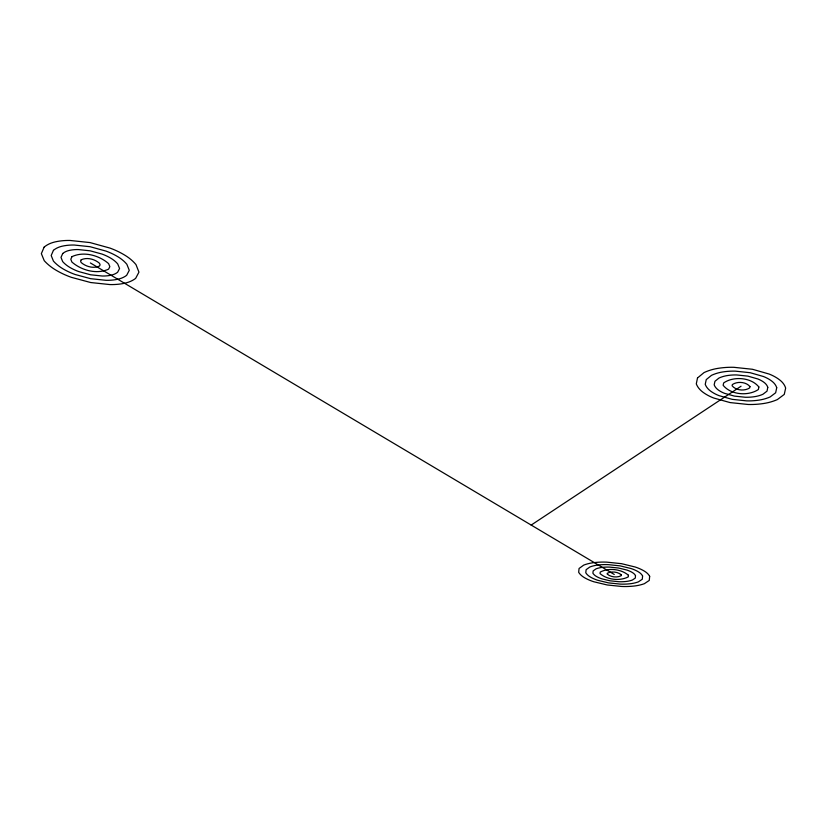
<?xml version="1.0" encoding="UTF-8"?>
<svg xmlns="http://www.w3.org/2000/svg" width="827" height="827" viewBox="0 0 827 827"><rect width="100%" height="100%" fill="white"/><g stroke="black" fill="none" stroke-linecap="round" stroke-linejoin="round"><path stroke-width="1.24" d="M531.192 525.073L741.054 386.219M90.36 262.934L614.275 574.476M621.346 574.848L621.294 575.664C617.056 577.908 610.791 577.174 607.152 574.041L607.256 573.287C611.463 571.033 617.707 571.767 621.346 574.848M628.417 575.22L628.303 576.864C619.816 581.319 607.318 579.861 600.02 573.607L600.226 572.088C608.62 567.56 621.149 569.038 628.417 575.22M635.498 575.592L635.301 578.052L632.386 580.027A16.364 8.518 -1.4 0 1 626.039 581.474A25.771 13.49 -1.4 0 1 618.751 581.712L610.016 580.812L601.963 578.869A25.771 13.521 -1.2 0 1 596.432 576.45A17.377 9.097 -1 0 1 592.897 573.173L593.176 570.888L595.998 568.873A16.24 8.446 -0.9 0 1 602.345 567.374A25.296 13.077 -0.9 0 1 609.737 567.115L618.617 568.035L626.773 570.02A25.306 13.056 -1 0 1 632.293 572.48A16.251 8.404 -1.2 0 1 635.498 575.592M642.589 575.964L642.29 579.231L638.382 581.867A21.853 11.371 -1.4 0 1 629.926 583.779A34.486 18.091 -1.5 0 1 620.219 584.1L608.61 582.901L597.89 580.327A34.465 18.132 -1.3 0 1 590.519 577.112A23.197 12.167 -1 0 1 585.785 572.739L586.126 569.689L589.868 566.991A21.626 11.247 -0.8 0 1 598.324 564.986A33.628 17.357 -0.8 0 1 608.196 564.634L620.085 565.864L630.98 568.521A33.649 17.315 -1 0 1 638.341 571.808A21.647 11.175 -1.2 0 1 642.589 575.964M649.671 576.336L649.267 580.42L644.357 583.697A27.353 14.224 -1.5 0 1 633.792 586.074A43.242 22.732 -1.6 0 1 621.687 586.467L607.214 584.968L593.848 581.763A43.221 22.805 -1.3 0 1 584.617 577.763A29.038 15.258 -1 0 1 578.673 572.305L579.065 568.49L583.717 565.11A27.002 14.038 -0.7 0 1 594.282 562.587A41.919 21.585 -0.7 0 1 606.656 562.133L621.553 563.683L635.198 567.012A41.939 21.523 -0.9 0 1 644.398 571.137A27.033 13.935 -1.3 0 1 649.671 576.336M749.955 386.591L749.727 387.863C744.703 391.285 735.968 390.623 732.091 385.744L732.371 384.576C737.343 381.133 746.068 381.785 749.955 386.591M758.866 386.964L758.38 389.507C748.321 396.298 730.923 394.996 723.129 385.279L723.677 382.922C733.601 375.996 751.123 377.319 758.866 386.964M767.787 387.346L767.022 391.14L762.918 394.272A21.078 12.953 -8.7 0 1 754.586 396.671A33.245 20.592 -8.9 0 1 745.292 397.249L734.407 396.102L724.576 393.342A33.214 20.654 -8.7 0 1 718.032 389.775A22.339 13.873 -8.3 0 1 714.177 384.803L714.962 381.278L718.932 378.073A20.82 12.86 -7.9 0 1 727.284 375.572A32.387 19.858 -7.8 0 1 736.733 374.951L747.856 376.12L757.832 378.962A32.418 19.807 -8 0 1 764.355 382.622A20.871 12.767 -8.4 0 1 767.787 387.346M697.502 377.97L696.293 383.873A37.36 23.332 -8.3 0 0 702.826 392.122A55.843 34.941 -9 0 0 713.742 398.025L730.045 402.573L748.063 404.475A55.947 34.755 -9.3 0 0 763.466 403.535A35.282 21.657 -9 0 0 777.349 399.586L784.265 394.407L785.65 388.09A34.703 21.13 -8.4 0 0 780.037 380.203A53.621 32.584 -7.7 0 0 769.182 374.062L752.467 369.276L733.797 367.302A53.538 32.739 -7.4 0 0 717.95 368.356A34.569 21.388 -7.6 0 0 704.035 372.584L697.502 377.97M776.718 387.718L775.654 392.773L770.144 396.939A28.159 17.305 -8.9 0 1 759.031 400.113A44.544 27.632 -9.1 0 1 746.678 400.878L732.215 399.348L719.149 395.688A44.482 27.736 -8.9 0 1 710.414 390.954A29.844 18.587 -8.3 0 1 705.235 384.338L706.237 379.624L711.499 375.334A27.704 17.129 -7.8 0 1 722.633 371.974A43.004 26.33 -7.6 0 1 735.275 371.137L750.151 372.708L763.486 376.523A43.056 26.237 -7.8 0 1 772.18 381.412A27.798 16.964 -8.4 0 1 776.718 387.718M44.12 247.149L41.35 253.651L44.244 260.701A39.768 26.195 21.2 0 0 56.443 270.439A59.182 39.479 21.4 0 0 71.37 277.334L90.691 282.534L109.898 284.571A58.913 39.51 20.9 0 0 124.546 283.268A36.988 24.665 20 0 0 135.628 278.399L138.946 272.145L135.99 264.609A36.419 23.983 19.4 0 0 124.98 255.274A56.536 36.76 19.4 0 0 109.95 248.079L90.019 242.58L70.068 240.461A56.774 36.729 19.8 0 0 55.037 241.929A36.812 23.931 20.6 0 0 44.12 247.149M53.445 250.333L51.181 255.512L53.455 261.146A31.715 20.892 21 0 0 63.172 268.951A47.108 31.333 21.1 0 0 75.123 274.492L90.629 278.678L106.042 280.312A46.943 31.364 20.8 0 0 117.796 279.247A29.576 19.672 20.1 0 0 126.655 275.329L129.27 270.305L126.851 264.268A29.203 19.238 19.6 0 0 118.003 256.815A45.413 29.596 19.6 0 0 105.98 251.088L90.081 246.715L74.192 245.03A45.568 29.576 19.9 0 0 62.201 246.188A29.462 19.207 20.6 0 0 53.445 250.333M62.738 253.496L61.002 257.373L62.666 261.59A23.714 15.62 20.9 0 0 69.923 267.462A35.158 23.321 20.9 0 0 78.896 271.628L90.556 274.781L102.166 276.011A35.065 23.342 20.6 0 0 111.004 275.215A22.174 14.71 20.1 0 0 117.641 272.248L119.564 268.465L117.713 263.937A21.957 14.462 19.8 0 0 111.045 258.355A34.207 22.35 19.7 0 0 102.041 254.075L90.153 250.819L78.276 249.558A34.289 22.339 20 0 0 69.303 250.416A22.102 14.441 20.5 0 0 62.738 253.496M71.98 256.659L70.802 259.233L71.887 262.035C81.449 270.367 96.728 274.667 108.585 269.157L109.846 266.625L108.585 263.606C99.085 255.295 83.723 251.046 71.98 256.659M81.191 259.802L80.591 261.084L81.118 262.49C85.894 266.666 93.565 268.827 99.488 266.056L100.108 264.785L99.467 263.265C94.712 259.13 87.062 257.011 81.191 259.802"/></g></svg>
